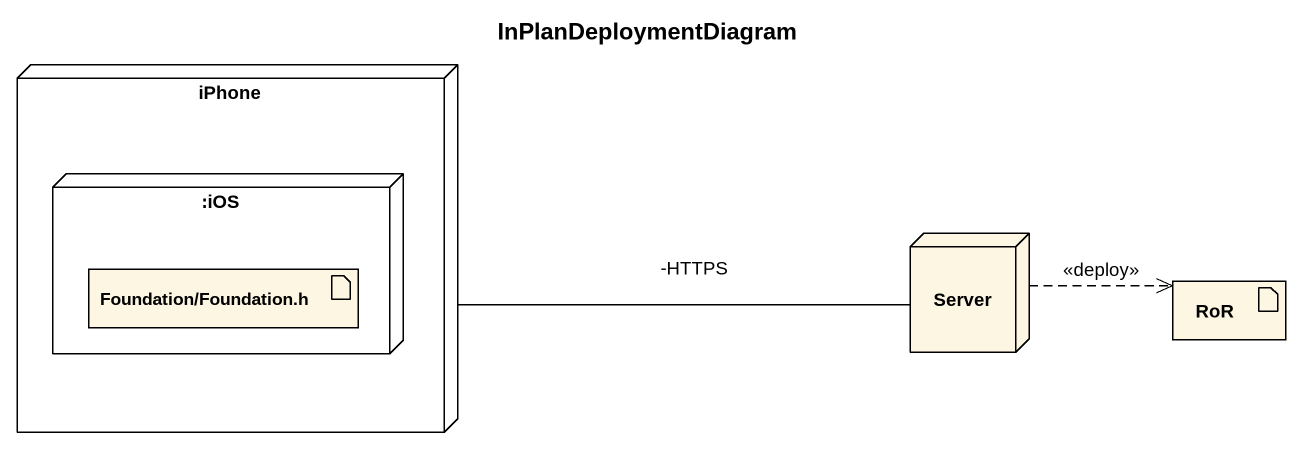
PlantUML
@startuml
title InPlanDeploymentDiagram
node iPhone {
  node ":iOS" as iOS {
    artifact "Foundation/Foundation.h" as Foundation_Foundation_h
  }
}
node Server
artifact RoR
iPhone -right- "-HTTPS" Server
Server .right.> RoR : <<deploy>>
@enduml
